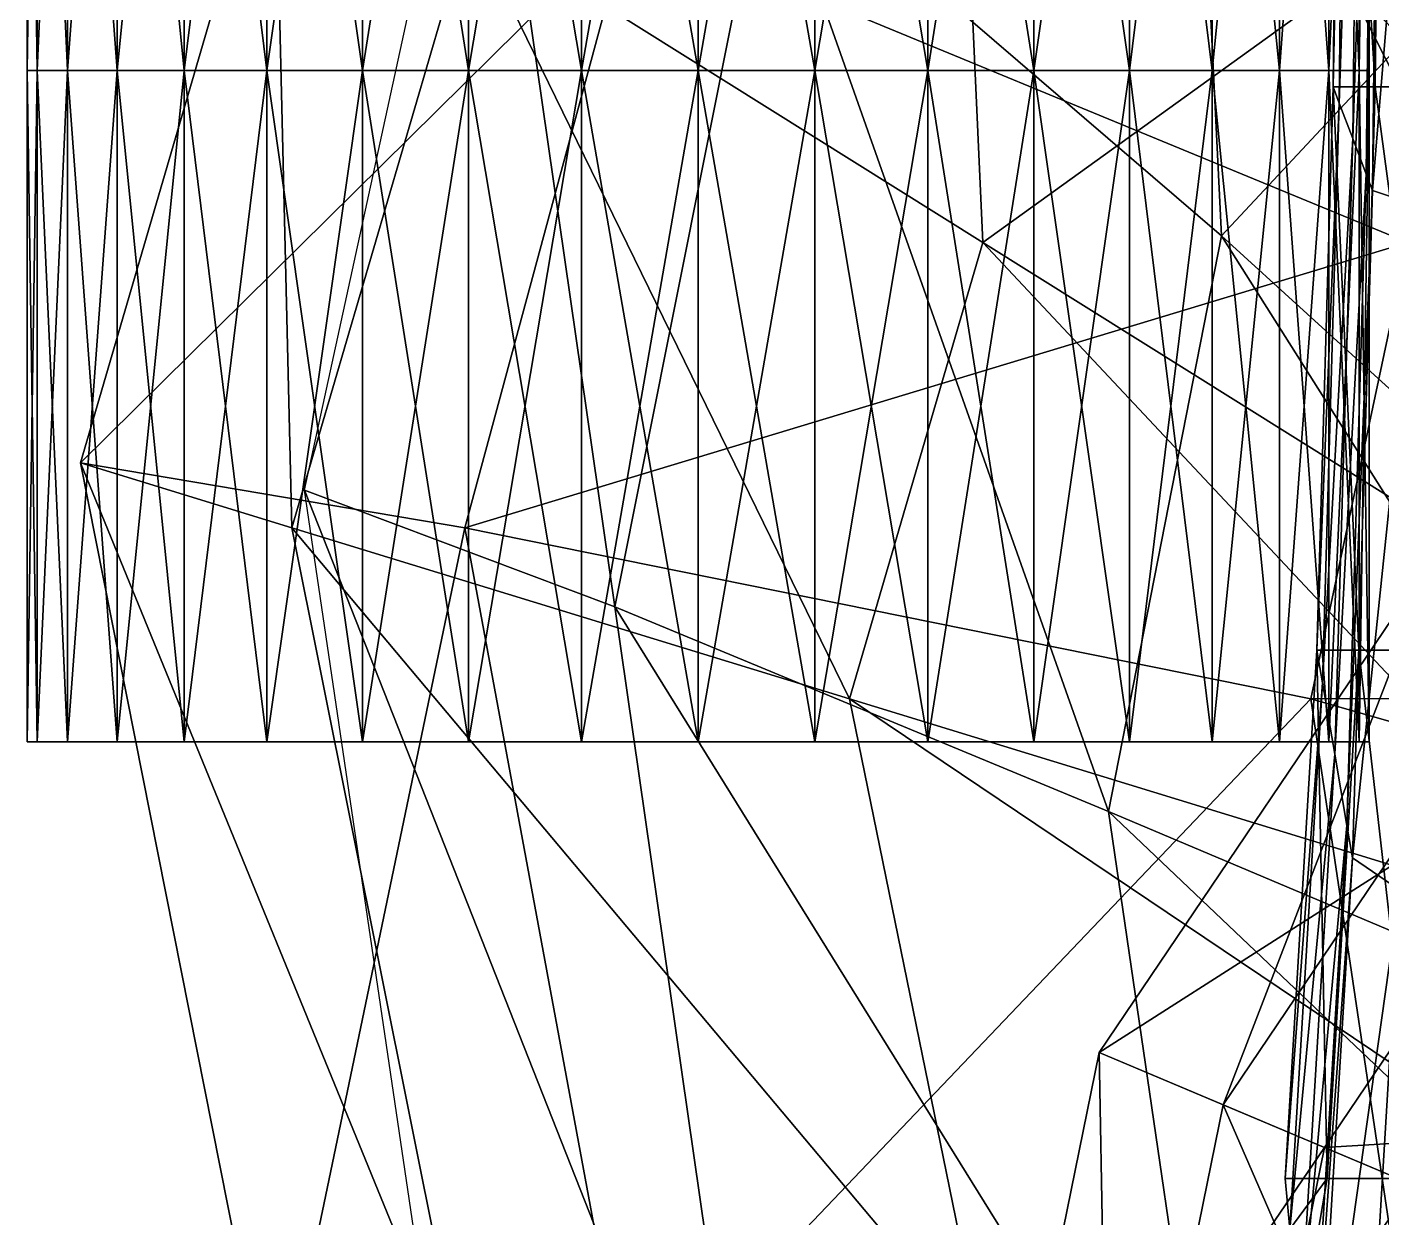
# Model space of a CAD drawing. Header units: metres. Extents: x -1.12 to 1.12, y -1.37 to 1.15.
# Drawn here: x -1.124 to -0.518, y 0.087 to 0.619 of the extents above; entities that cross this region are included whole.
import ezdxf

# ---------------------------------------------------------------- set-up
doc = ezdxf.new("R2010")
doc.units = ezdxf.units.M

msp = doc.modelspace()

# ---------------------------------------------------------------- linework, layer by layer
at = {"layer": 'Crystal 2'}
for points in [[(-0.54016, 0.59271, 0.45831), (-0.53748, 0.86228, 0.46187), (-0.53464, 0.86027, 0.48512)], [(-0.52144, 0.59271, 0.4442), (-0.53748, 0.86228, 0.46187), (-0.54016, 0.59271, 0.45831)], [(-0.54016, 0.59271, 0.45831), (-0.53464, 0.86027, 0.48512), (-0.53742, 0.58549, 0.48143)], [(-0.52144, 0.59271, 0.4442), (-0.51876, 0.86228, 0.44777), (-0.53748, 0.86228, 0.46187)], [(-0.53742, 0.58549, 0.48143), (-0.53464, 0.86027, 0.48512), (-0.52838, 0.85586, 0.53627)], [(-0.48026, 0.59271, 0.41317), (-0.51876, 0.86228, 0.44777), (-0.52144, 0.59271, 0.4442)], [(-0.48026, 0.59271, 0.41317), (-0.47757, 0.86228, 0.41673), (-0.51876, 0.86228, 0.44777)], [(-0.53742, 0.58549, 0.48143), (-0.52838, 0.85586, 0.53627), (-0.53137, 0.56959, 0.5323)], [(-0.53137, 0.56959, 0.5323), (-0.52838, 0.85586, 0.53627), (-0.52213, 0.85146, 0.58742)], [(-0.53137, 0.56959, 0.5323), (-0.52213, 0.85146, 0.58742), (-0.52532, 0.55369, 0.58317)], [(-0.52532, 0.55369, 0.58317), (-0.52213, 0.85146, 0.58742), (-0.51929, 0.84945, 0.61066)], [(-0.52532, 0.55369, 0.58317), (-0.51929, 0.84945, 0.61066), (-0.52257, 0.54646, 0.60629)], [(-0.52257, 0.54646, 0.60629), (-0.51929, 0.84945, 0.61066), (-0.49772, 0.84745, 0.6198)], [(-0.52257, 0.54646, 0.60629), (-0.49772, 0.84745, 0.6198), (-0.50111, 0.53923, 0.61531)], [(-0.54743, 0.34089, 0.44866), (-0.54016, 0.59271, 0.45831), (-0.53742, 0.58549, 0.48143)], [(-0.52871, 0.34089, 0.43455), (-0.54016, 0.59271, 0.45831), (-0.54743, 0.34089, 0.44866)], [(-0.52871, 0.34089, 0.43455), (-0.52144, 0.59271, 0.4442), (-0.54016, 0.59271, 0.45831)], [(-0.48753, 0.34089, 0.40352), (-0.52144, 0.59271, 0.4442), (-0.52871, 0.34089, 0.43455)], [(-0.48753, 0.34089, 0.40352), (-0.48026, 0.59271, 0.41317), (-0.52144, 0.59271, 0.4442)], [(-0.54743, 0.34089, 0.44866), (-0.53742, 0.58549, 0.48143), (-0.54494, 0.3264, 0.47144)], [(-0.54494, 0.3264, 0.47144), (-0.53742, 0.58549, 0.48143), (-0.53137, 0.56959, 0.5323)], [(-0.54494, 0.3264, 0.47144), (-0.53137, 0.56959, 0.5323), (-0.53946, 0.29452, 0.52155)], [(-0.53946, 0.29452, 0.52155), (-0.53137, 0.56959, 0.5323), (-0.52532, 0.55369, 0.58317)], [(-0.53946, 0.29452, 0.52155), (-0.52532, 0.55369, 0.58317), (-0.53399, 0.26264, 0.57165)], [(-0.53399, 0.26264, 0.57165), (-0.52532, 0.55369, 0.58317), (-0.52257, 0.54646, 0.60629)], [(-0.53399, 0.26264, 0.57165), (-0.52257, 0.54646, 0.60629), (-0.5315, 0.24815, 0.59443)], [(-0.5315, 0.24815, 0.59443), (-0.52257, 0.54646, 0.60629), (-0.50111, 0.53923, 0.61531)], [(-0.5315, 0.24815, 0.59443), (-0.50111, 0.53923, 0.61531), (-0.51029, 0.23366, 0.6031)], [(-0.56157, 0.10474, 0.42988), (-0.54743, 0.34089, 0.44866), (-0.54494, 0.3264, 0.47144)], [(-0.54286, 0.10474, 0.41577), (-0.54743, 0.34089, 0.44866), (-0.56157, 0.10474, 0.42988)], [(-0.54286, 0.10474, 0.41577), (-0.52871, 0.34089, 0.43455), (-0.54743, 0.34089, 0.44866)], [(-0.50168, 0.10474, 0.38474), (-0.52871, 0.34089, 0.43455), (-0.54286, 0.10474, 0.41577)], [(-0.50168, 0.10474, 0.38474), (-0.48753, 0.34089, 0.40352), (-0.52871, 0.34089, 0.43455)], [(-0.56157, 0.10474, 0.42988), (-0.54494, 0.3264, 0.47144), (-0.55959, 0.08212, 0.45198)], [(-0.55959, 0.08212, 0.45198), (-0.54494, 0.3264, 0.47144), (-0.53946, 0.29452, 0.52155)], [(-0.55959, 0.08212, 0.45198), (-0.53946, 0.29452, 0.52155), (-0.55523, 0.03237, 0.50061)], [(-0.55523, 0.03237, 0.50061), (-0.53946, 0.29452, 0.52155), (-0.53399, 0.26264, 0.57165)], [(-0.55523, 0.03237, 0.50061), (-0.53399, 0.26264, 0.57165), (-0.55087, -0.01739, 0.54924)], [(-0.55087, -0.01739, 0.54924), (-0.53399, 0.26264, 0.57165), (-0.5315, 0.24815, 0.59443)], [(-0.55087, -0.01739, 0.54924), (-0.5315, 0.24815, 0.59443), (-0.54889, -0.04, 0.57134)], [(-0.54889, -0.04, 0.57134), (-0.5315, 0.24815, 0.59443), (-0.51029, 0.23366, 0.6031)], [(-0.54889, -0.04, 0.57134), (-0.51029, 0.23366, 0.6031), (-0.52819, -0.06261, 0.57934)], [(-0.52819, -0.06261, 0.57934), (-0.51029, 0.23366, 0.6031), (-0.46363, 0.20178, 0.62217)], [(-0.52819, -0.06261, 0.57934), (-0.46363, 0.20178, 0.62217), (-0.48264, -0.11237, 0.59694)], [(-0.56157, 0.10474, 0.42988), (-0.55959, 0.08212, 0.45198), (-0.54286, 0.10474, 0.41577)], [(-0.55523, 0.03237, 0.50061), (-0.54286, 0.10474, 0.41577), (-0.55959, 0.08212, 0.45198)], [(-0.48264, -0.11237, 0.59694), (-0.50168, 0.10474, 0.38474), (-0.55523, 0.03237, 0.50061)], [(-0.54286, 0.10474, 0.41577), (-0.55523, 0.03237, 0.50061), (-0.50168, 0.10474, 0.38474)]]:
    msp.add_3dface(points, dxfattribs=at)
at = {"layer": 'Cylinder'}
for points in [[(-1.124, 0.6, 0.215), (-1.11944, 0.9, 0.26709), (-1.11944, 0.6, 0.26709)], [(-1.124, 0.6, 0.215), (-1.124, 0.9, 0.215), (-1.11944, 0.9, 0.26709)], [(-1.11944, 0.6, 0.16291), (-1.124, 0.9, 0.215), (-1.124, 0.6, 0.215)], [(-1.11944, 0.6, 0.16291), (-1.11944, 0.9, 0.16291), (-1.124, 0.9, 0.215)], [(-1.11944, 0.6, 0.26709), (-1.10591, 0.9, 0.31761), (-1.10591, 0.6, 0.31761)], [(-1.11944, 0.6, 0.26709), (-1.11944, 0.9, 0.26709), (-1.10591, 0.9, 0.31761)], [(-1.10591, 0.6, 0.11239), (-1.11944, 0.9, 0.16291), (-1.11944, 0.6, 0.16291)], [(-1.10591, 0.6, 0.11239), (-1.10591, 0.9, 0.11239), (-1.11944, 0.9, 0.16291)], [(-1.10591, 0.6, 0.31761), (-1.08381, 0.9, 0.365), (-1.08381, 0.6, 0.365)], [(-1.10591, 0.6, 0.31761), (-1.10591, 0.9, 0.31761), (-1.08381, 0.9, 0.365)], [(-1.08381, 0.6, 0.065), (-1.10591, 0.9, 0.11239), (-1.10591, 0.6, 0.11239)], [(-1.08381, 0.6, 0.065), (-1.08381, 0.9, 0.065), (-1.10591, 0.9, 0.11239)], [(-1.08381, 0.6, 0.365), (-1.05381, 0.9, 0.40784), (-1.05381, 0.6, 0.40784)], [(-1.08381, 0.6, 0.365), (-1.08381, 0.9, 0.365), (-1.05381, 0.9, 0.40784)], [(-1.05381, 0.6, 0.02216), (-1.08381, 0.9, 0.065), (-1.08381, 0.6, 0.065)], [(-1.05381, 0.6, 0.02216), (-1.05381, 0.9, 0.02216), (-1.08381, 0.9, 0.065)], [(-1.05381, 0.6, 0.40784), (-1.01684, 0.9, 0.44481), (-1.01684, 0.6, 0.44481)], [(-1.05381, 0.6, 0.40784), (-1.05381, 0.9, 0.40784), (-1.01684, 0.9, 0.44481)], [(-1.01684, 0.6, -0.01481), (-1.05381, 0.9, 0.02216), (-1.05381, 0.6, 0.02216)], [(-1.01684, 0.6, -0.01481), (-1.01684, 0.9, -0.01481), (-1.05381, 0.9, 0.02216)], [(-1.01684, 0.6, 0.44481), (-0.974, 0.9, 0.47481), (-0.974, 0.6, 0.47481)], [(-1.01684, 0.6, 0.44481), (-1.01684, 0.9, 0.44481), (-0.974, 0.9, 0.47481)], [(-0.974, 0.6, -0.04481), (-1.01684, 0.9, -0.01481), (-1.01684, 0.6, -0.01481)], [(-0.974, 0.6, -0.04481), (-0.974, 0.9, -0.04481), (-1.01684, 0.9, -0.01481)], [(-0.974, 0.6, 0.47481), (-0.92661, 0.9, 0.49691), (-0.92661, 0.6, 0.49691)], [(-0.974, 0.6, 0.47481), (-0.974, 0.9, 0.47481), (-0.92661, 0.9, 0.49691)], [(-0.92661, 0.6, -0.06691), (-0.974, 0.9, -0.04481), (-0.974, 0.6, -0.04481)], [(-0.92661, 0.6, -0.06691), (-0.92661, 0.9, -0.06691), (-0.974, 0.9, -0.04481)], [(-0.92661, 0.6, 0.49691), (-0.87609, 0.9, 0.51044), (-0.87609, 0.6, 0.51044)], [(-0.92661, 0.6, 0.49691), (-0.92661, 0.9, 0.49691), (-0.87609, 0.9, 0.51044)], [(-0.87609, 0.6, -0.08044), (-0.92661, 0.9, -0.06691), (-0.92661, 0.6, -0.06691)], [(-0.87609, 0.6, -0.08044), (-0.87609, 0.9, -0.08044), (-0.92661, 0.9, -0.06691)], [(-0.87609, 0.6, 0.51044), (-0.824, 0.9, 0.515), (-0.824, 0.6, 0.515)], [(-0.87609, 0.6, 0.51044), (-0.87609, 0.9, 0.51044), (-0.824, 0.9, 0.515)], [(-0.824, 0.6, -0.085), (-0.87609, 0.9, -0.08044), (-0.87609, 0.6, -0.08044)], [(-0.824, 0.6, -0.085), (-0.824, 0.9, -0.085), (-0.87609, 0.9, -0.08044)], [(-0.77191, 0.6, -0.08044), (-0.824, 0.9, -0.085), (-0.824, 0.6, -0.085)], [(-0.77191, 0.6, -0.08044), (-0.77191, 0.9, -0.08044), (-0.824, 0.9, -0.085)], [(-0.824, 0.6, 0.515), (-0.77191, 0.9, 0.51044), (-0.77191, 0.6, 0.51044)], [(-0.824, 0.6, 0.515), (-0.824, 0.9, 0.515), (-0.77191, 0.9, 0.51044)], [(-0.72139, 0.6, -0.06691), (-0.77191, 0.9, -0.08044), (-0.77191, 0.6, -0.08044)], [(-0.72139, 0.6, -0.06691), (-0.72139, 0.9, -0.06691), (-0.77191, 0.9, -0.08044)], [(-0.77191, 0.6, 0.51044), (-0.72139, 0.9, 0.49691), (-0.72139, 0.6, 0.49691)], [(-0.77191, 0.6, 0.51044), (-0.77191, 0.9, 0.51044), (-0.72139, 0.9, 0.49691)], [(-0.674, 0.6, -0.04481), (-0.72139, 0.9, -0.06691), (-0.72139, 0.6, -0.06691)], [(-0.674, 0.6, -0.04481), (-0.674, 0.9, -0.04481), (-0.72139, 0.9, -0.06691)], [(-0.72139, 0.6, 0.49691), (-0.674, 0.9, 0.47481), (-0.674, 0.6, 0.47481)], [(-0.72139, 0.6, 0.49691), (-0.72139, 0.9, 0.49691), (-0.674, 0.9, 0.47481)], [(-0.63116, 0.6, -0.01481), (-0.674, 0.9, -0.04481), (-0.674, 0.6, -0.04481)], [(-0.63116, 0.6, -0.01481), (-0.63116, 0.9, -0.01481), (-0.674, 0.9, -0.04481)], [(-0.674, 0.6, 0.47481), (-0.63116, 0.9, 0.44481), (-0.63116, 0.6, 0.44481)], [(-0.674, 0.6, 0.47481), (-0.674, 0.9, 0.47481), (-0.63116, 0.9, 0.44481)], [(-0.59419, 0.6, 0.02216), (-0.63116, 0.9, -0.01481), (-0.63116, 0.6, -0.01481)], [(-0.59419, 0.6, 0.02216), (-0.59419, 0.9, 0.02216), (-0.63116, 0.9, -0.01481)], [(-0.63116, 0.6, 0.44481), (-0.59419, 0.9, 0.40784), (-0.59419, 0.6, 0.40784)], [(-0.63116, 0.6, 0.44481), (-0.63116, 0.9, 0.44481), (-0.59419, 0.9, 0.40784)], [(-0.56419, 0.6, 0.065), (-0.59419, 0.9, 0.02216), (-0.59419, 0.6, 0.02216)], [(-0.56419, 0.6, 0.065), (-0.56419, 0.9, 0.065), (-0.59419, 0.9, 0.02216)], [(-0.59419, 0.6, 0.40784), (-0.56419, 0.9, 0.365), (-0.56419, 0.6, 0.365)], [(-0.59419, 0.6, 0.40784), (-0.59419, 0.9, 0.40784), (-0.56419, 0.9, 0.365)], [(-0.54209, 0.6, 0.11239), (-0.56419, 0.9, 0.065), (-0.56419, 0.6, 0.065)], [(-0.54209, 0.6, 0.11239), (-0.54209, 0.9, 0.11239), (-0.56419, 0.9, 0.065)], [(-0.56419, 0.6, 0.365), (-0.54209, 0.9, 0.31761), (-0.54209, 0.6, 0.31761)], [(-0.56419, 0.6, 0.365), (-0.56419, 0.9, 0.365), (-0.54209, 0.9, 0.31761)], [(-0.52856, 0.6, 0.16291), (-0.54209, 0.9, 0.11239), (-0.54209, 0.6, 0.11239)], [(-0.52856, 0.6, 0.16291), (-0.52856, 0.9, 0.16291), (-0.54209, 0.9, 0.11239)], [(-0.54209, 0.6, 0.31761), (-0.52856, 0.9, 0.26709), (-0.52856, 0.6, 0.26709)], [(-0.54209, 0.6, 0.31761), (-0.54209, 0.9, 0.31761), (-0.52856, 0.9, 0.26709)], [(-0.524, 0.6, 0.215), (-0.52856, 0.9, 0.16291), (-0.52856, 0.6, 0.16291)], [(-0.524, 0.6, 0.215), (-0.524, 0.9, 0.215), (-0.52856, 0.9, 0.16291)], [(-0.52856, 0.6, 0.26709), (-0.524, 0.9, 0.215), (-0.524, 0.6, 0.215)], [(-0.52856, 0.6, 0.26709), (-0.52856, 0.9, 0.26709), (-0.524, 0.9, 0.215)], [(-1.124, 0.3, 0.215), (-1.11944, 0.6, 0.26709), (-1.11944, 0.3, 0.26709)], [(-1.124, 0.3, 0.215), (-1.124, 0.6, 0.215), (-1.11944, 0.6, 0.26709)], [(-1.11944, 0.3, 0.16291), (-1.124, 0.6, 0.215), (-1.124, 0.3, 0.215)], [(-1.11944, 0.3, 0.16291), (-1.11944, 0.6, 0.16291), (-1.124, 0.6, 0.215)], [(-1.11944, 0.3, 0.26709), (-1.10591, 0.6, 0.31761), (-1.10591, 0.3, 0.31761)], [(-1.11944, 0.3, 0.26709), (-1.11944, 0.6, 0.26709), (-1.10591, 0.6, 0.31761)], [(-1.10591, 0.3, 0.11239), (-1.11944, 0.6, 0.16291), (-1.11944, 0.3, 0.16291)], [(-1.10591, 0.3, 0.11239), (-1.10591, 0.6, 0.11239), (-1.11944, 0.6, 0.16291)], [(-1.10591, 0.3, 0.31761), (-1.08381, 0.6, 0.365), (-1.08381, 0.3, 0.365)], [(-1.10591, 0.3, 0.31761), (-1.10591, 0.6, 0.31761), (-1.08381, 0.6, 0.365)], [(-1.08381, 0.3, 0.065), (-1.10591, 0.6, 0.11239), (-1.10591, 0.3, 0.11239)], [(-1.08381, 0.3, 0.065), (-1.08381, 0.6, 0.065), (-1.10591, 0.6, 0.11239)], [(-1.08381, 0.3, 0.365), (-1.05381, 0.6, 0.40784), (-1.05381, 0.3, 0.40784)], [(-1.08381, 0.3, 0.365), (-1.08381, 0.6, 0.365), (-1.05381, 0.6, 0.40784)], [(-1.05381, 0.3, 0.02216), (-1.08381, 0.6, 0.065), (-1.08381, 0.3, 0.065)], [(-1.05381, 0.3, 0.02216), (-1.05381, 0.6, 0.02216), (-1.08381, 0.6, 0.065)], [(-1.05381, 0.3, 0.40784), (-1.01684, 0.6, 0.44481), (-1.01684, 0.3, 0.44481)], [(-1.05381, 0.3, 0.40784), (-1.05381, 0.6, 0.40784), (-1.01684, 0.6, 0.44481)], [(-1.01684, 0.3, -0.01481), (-1.05381, 0.6, 0.02216), (-1.05381, 0.3, 0.02216)], [(-1.01684, 0.3, -0.01481), (-1.01684, 0.6, -0.01481), (-1.05381, 0.6, 0.02216)], [(-1.01684, 0.3, 0.44481), (-0.974, 0.6, 0.47481), (-0.974, 0.3, 0.47481)], [(-1.01684, 0.3, 0.44481), (-1.01684, 0.6, 0.44481), (-0.974, 0.6, 0.47481)], [(-0.974, 0.3, -0.04481), (-1.01684, 0.6, -0.01481), (-1.01684, 0.3, -0.01481)], [(-0.974, 0.3, -0.04481), (-0.974, 0.6, -0.04481), (-1.01684, 0.6, -0.01481)], [(-0.974, 0.3, 0.47481), (-0.92661, 0.6, 0.49691), (-0.92661, 0.3, 0.49691)], [(-0.974, 0.3, 0.47481), (-0.974, 0.6, 0.47481), (-0.92661, 0.6, 0.49691)], [(-0.92661, 0.3, -0.06691), (-0.974, 0.6, -0.04481), (-0.974, 0.3, -0.04481)], [(-0.92661, 0.3, -0.06691), (-0.92661, 0.6, -0.06691), (-0.974, 0.6, -0.04481)], [(-0.92661, 0.3, 0.49691), (-0.87609, 0.6, 0.51044), (-0.87609, 0.3, 0.51044)], [(-0.92661, 0.3, 0.49691), (-0.92661, 0.6, 0.49691), (-0.87609, 0.6, 0.51044)], [(-0.87609, 0.3, -0.08044), (-0.92661, 0.6, -0.06691), (-0.92661, 0.3, -0.06691)], [(-0.87609, 0.3, -0.08044), (-0.87609, 0.6, -0.08044), (-0.92661, 0.6, -0.06691)], [(-0.87609, 0.3, 0.51044), (-0.824, 0.6, 0.515), (-0.824, 0.3, 0.515)], [(-0.87609, 0.3, 0.51044), (-0.87609, 0.6, 0.51044), (-0.824, 0.6, 0.515)], [(-0.824, 0.3, -0.085), (-0.87609, 0.6, -0.08044), (-0.87609, 0.3, -0.08044)], [(-0.824, 0.3, -0.085), (-0.824, 0.6, -0.085), (-0.87609, 0.6, -0.08044)], [(-0.77191, 0.3, -0.08044), (-0.824, 0.6, -0.085), (-0.824, 0.3, -0.085)], [(-0.77191, 0.3, -0.08044), (-0.77191, 0.6, -0.08044), (-0.824, 0.6, -0.085)], [(-0.824, 0.3, 0.515), (-0.77191, 0.6, 0.51044), (-0.77191, 0.3, 0.51044)], [(-0.824, 0.3, 0.515), (-0.824, 0.6, 0.515), (-0.77191, 0.6, 0.51044)], [(-0.72139, 0.3, -0.06691), (-0.77191, 0.6, -0.08044), (-0.77191, 0.3, -0.08044)], [(-0.72139, 0.3, -0.06691), (-0.72139, 0.6, -0.06691), (-0.77191, 0.6, -0.08044)], [(-0.77191, 0.3, 0.51044), (-0.72139, 0.6, 0.49691), (-0.72139, 0.3, 0.49691)], [(-0.77191, 0.3, 0.51044), (-0.77191, 0.6, 0.51044), (-0.72139, 0.6, 0.49691)], [(-0.674, 0.3, -0.04481), (-0.72139, 0.6, -0.06691), (-0.72139, 0.3, -0.06691)], [(-0.674, 0.3, -0.04481), (-0.674, 0.6, -0.04481), (-0.72139, 0.6, -0.06691)], [(-0.72139, 0.3, 0.49691), (-0.674, 0.6, 0.47481), (-0.674, 0.3, 0.47481)], [(-0.72139, 0.3, 0.49691), (-0.72139, 0.6, 0.49691), (-0.674, 0.6, 0.47481)], [(-0.63116, 0.3, -0.01481), (-0.674, 0.6, -0.04481), (-0.674, 0.3, -0.04481)], [(-0.63116, 0.3, -0.01481), (-0.63116, 0.6, -0.01481), (-0.674, 0.6, -0.04481)], [(-0.674, 0.3, 0.47481), (-0.63116, 0.6, 0.44481), (-0.63116, 0.3, 0.44481)], [(-0.674, 0.3, 0.47481), (-0.674, 0.6, 0.47481), (-0.63116, 0.6, 0.44481)], [(-0.59419, 0.3, 0.02216), (-0.63116, 0.6, -0.01481), (-0.63116, 0.3, -0.01481)], [(-0.59419, 0.3, 0.02216), (-0.59419, 0.6, 0.02216), (-0.63116, 0.6, -0.01481)], [(-0.63116, 0.3, 0.44481), (-0.59419, 0.6, 0.40784), (-0.59419, 0.3, 0.40784)], [(-0.63116, 0.3, 0.44481), (-0.63116, 0.6, 0.44481), (-0.59419, 0.6, 0.40784)], [(-0.56419, 0.3, 0.065), (-0.59419, 0.6, 0.02216), (-0.59419, 0.3, 0.02216)], [(-0.56419, 0.3, 0.065), (-0.56419, 0.6, 0.065), (-0.59419, 0.6, 0.02216)], [(-0.59419, 0.3, 0.40784), (-0.56419, 0.6, 0.365), (-0.56419, 0.3, 0.365)], [(-0.59419, 0.3, 0.40784), (-0.59419, 0.6, 0.40784), (-0.56419, 0.6, 0.365)], [(-0.54209, 0.3, 0.11239), (-0.56419, 0.6, 0.065), (-0.56419, 0.3, 0.065)], [(-0.54209, 0.3, 0.11239), (-0.54209, 0.6, 0.11239), (-0.56419, 0.6, 0.065)], [(-0.56419, 0.3, 0.365), (-0.54209, 0.6, 0.31761), (-0.54209, 0.3, 0.31761)], [(-0.56419, 0.3, 0.365), (-0.56419, 0.6, 0.365), (-0.54209, 0.6, 0.31761)], [(-0.52856, 0.3, 0.16291), (-0.54209, 0.6, 0.11239), (-0.54209, 0.3, 0.11239)], [(-0.52856, 0.3, 0.16291), (-0.52856, 0.6, 0.16291), (-0.54209, 0.6, 0.11239)], [(-0.54209, 0.3, 0.31761), (-0.52856, 0.6, 0.26709), (-0.52856, 0.3, 0.26709)], [(-0.54209, 0.3, 0.31761), (-0.54209, 0.6, 0.31761), (-0.52856, 0.6, 0.26709)], [(-0.524, 0.3, 0.215), (-0.52856, 0.6, 0.16291), (-0.52856, 0.3, 0.16291)], [(-0.524, 0.3, 0.215), (-0.524, 0.6, 0.215), (-0.52856, 0.6, 0.16291)], [(-0.52856, 0.3, 0.26709), (-0.524, 0.6, 0.215), (-0.524, 0.3, 0.215)], [(-0.52856, 0.3, 0.26709), (-0.52856, 0.6, 0.26709), (-0.524, 0.6, 0.215)], [(-0.824, 0.3, 0.215), (-1.124, 0.3, 0.215), (-1.11944, 0.3, 0.26709)], [(-1.124, 0.3, 0.215), (-1.11944, 0.3, 0.26709), (-1.11944, 0.3, 0.26709)], [(-1.124, 0.3, 0.215), (-1.124, 0.3, 0.215), (-1.11944, 0.3, 0.26709)], [(-0.824, 0.3, 0.215), (-1.124, 0.3, 0.215), (-0.824, 0.3, 0.215)], [(-0.824, 0.3, 0.215), (-1.11944, 0.3, 0.16291), (-1.124, 0.3, 0.215)], [(-1.11944, 0.3, 0.16291), (-1.124, 0.3, 0.215), (-1.124, 0.3, 0.215)], [(-1.11944, 0.3, 0.16291), (-1.11944, 0.3, 0.16291), (-1.124, 0.3, 0.215)], [(-0.824, 0.3, 0.215), (-1.11944, 0.3, 0.26709), (-1.10591, 0.3, 0.31761)], [(-1.11944, 0.3, 0.26709), (-1.10591, 0.3, 0.31761), (-1.10591, 0.3, 0.31761)], [(-1.11944, 0.3, 0.26709), (-1.11944, 0.3, 0.26709), (-1.10591, 0.3, 0.31761)], [(-0.824, 0.3, 0.215), (-1.11944, 0.3, 0.26709), (-0.824, 0.3, 0.215)], [(-0.824, 0.3, 0.215), (-1.11944, 0.3, 0.16291), (-0.824, 0.3, 0.215)], [(-0.824, 0.3, 0.215), (-1.10591, 0.3, 0.11239), (-1.11944, 0.3, 0.16291)], [(-1.10591, 0.3, 0.11239), (-1.11944, 0.3, 0.16291), (-1.11944, 0.3, 0.16291)], [(-1.10591, 0.3, 0.11239), (-1.10591, 0.3, 0.11239), (-1.11944, 0.3, 0.16291)], [(-0.824, 0.3, 0.215), (-1.10591, 0.3, 0.31761), (-1.08381, 0.3, 0.365)], [(-1.10591, 0.3, 0.31761), (-1.08381, 0.3, 0.365), (-1.08381, 0.3, 0.365)], [(-1.10591, 0.3, 0.31761), (-1.10591, 0.3, 0.31761), (-1.08381, 0.3, 0.365)], [(-0.824, 0.3, 0.215), (-1.10591, 0.3, 0.31761), (-0.824, 0.3, 0.215)], [(-0.824, 0.3, 0.215), (-1.10591, 0.3, 0.11239), (-0.824, 0.3, 0.215)], [(-0.824, 0.3, 0.215), (-1.08381, 0.3, 0.065), (-1.10591, 0.3, 0.11239)], [(-1.08381, 0.3, 0.065), (-1.10591, 0.3, 0.11239), (-1.10591, 0.3, 0.11239)], [(-1.08381, 0.3, 0.065), (-1.08381, 0.3, 0.065), (-1.10591, 0.3, 0.11239)], [(-0.824, 0.3, 0.215), (-1.08381, 0.3, 0.365), (-1.05381, 0.3, 0.40784)], [(-1.08381, 0.3, 0.365), (-1.05381, 0.3, 0.40784), (-1.05381, 0.3, 0.40784)], [(-1.08381, 0.3, 0.365), (-1.08381, 0.3, 0.365), (-1.05381, 0.3, 0.40784)], [(-0.824, 0.3, 0.215), (-1.08381, 0.3, 0.365), (-0.824, 0.3, 0.215)], [(-0.824, 0.3, 0.215), (-1.08381, 0.3, 0.065), (-0.824, 0.3, 0.215)], [(-0.824, 0.3, 0.215), (-1.05381, 0.3, 0.02216), (-1.08381, 0.3, 0.065)], [(-1.05381, 0.3, 0.02216), (-1.08381, 0.3, 0.065), (-1.08381, 0.3, 0.065)], [(-1.05381, 0.3, 0.02216), (-1.05381, 0.3, 0.02216), (-1.08381, 0.3, 0.065)], [(-0.824, 0.3, 0.215), (-1.05381, 0.3, 0.40784), (-1.01684, 0.3, 0.44481)], [(-1.05381, 0.3, 0.40784), (-1.01684, 0.3, 0.44481), (-1.01684, 0.3, 0.44481)], [(-1.05381, 0.3, 0.40784), (-1.05381, 0.3, 0.40784), (-1.01684, 0.3, 0.44481)], [(-0.824, 0.3, 0.215), (-1.05381, 0.3, 0.40784), (-0.824, 0.3, 0.215)], [(-0.824, 0.3, 0.215), (-1.05381, 0.3, 0.02216), (-0.824, 0.3, 0.215)], [(-0.824, 0.3, 0.215), (-1.01684, 0.3, -0.01481), (-1.05381, 0.3, 0.02216)], [(-1.01684, 0.3, -0.01481), (-1.05381, 0.3, 0.02216), (-1.05381, 0.3, 0.02216)], [(-1.01684, 0.3, -0.01481), (-1.01684, 0.3, -0.01481), (-1.05381, 0.3, 0.02216)], [(-0.824, 0.3, 0.215), (-1.01684, 0.3, 0.44481), (-0.974, 0.3, 0.47481)], [(-1.01684, 0.3, 0.44481), (-0.974, 0.3, 0.47481), (-0.974, 0.3, 0.47481)], [(-1.01684, 0.3, 0.44481), (-1.01684, 0.3, 0.44481), (-0.974, 0.3, 0.47481)], [(-0.824, 0.3, 0.215), (-1.01684, 0.3, 0.44481), (-0.824, 0.3, 0.215)], [(-0.824, 0.3, 0.215), (-1.01684, 0.3, -0.01481), (-0.824, 0.3, 0.215)], [(-0.824, 0.3, 0.215), (-0.974, 0.3, -0.04481), (-1.01684, 0.3, -0.01481)], [(-0.974, 0.3, -0.04481), (-1.01684, 0.3, -0.01481), (-1.01684, 0.3, -0.01481)], [(-0.974, 0.3, -0.04481), (-0.974, 0.3, -0.04481), (-1.01684, 0.3, -0.01481)], [(-0.824, 0.3, 0.215), (-0.974, 0.3, 0.47481), (-0.92661, 0.3, 0.49691)], [(-0.974, 0.3, 0.47481), (-0.92661, 0.3, 0.49691), (-0.92661, 0.3, 0.49691)], [(-0.974, 0.3, 0.47481), (-0.974, 0.3, 0.47481), (-0.92661, 0.3, 0.49691)], [(-0.824, 0.3, 0.215), (-0.974, 0.3, 0.47481), (-0.824, 0.3, 0.215)], [(-0.824, 0.3, 0.215), (-0.974, 0.3, -0.04481), (-0.824, 0.3, 0.215)], [(-0.824, 0.3, 0.215), (-0.92661, 0.3, -0.06691), (-0.974, 0.3, -0.04481)], [(-0.92661, 0.3, -0.06691), (-0.974, 0.3, -0.04481), (-0.974, 0.3, -0.04481)], [(-0.92661, 0.3, -0.06691), (-0.92661, 0.3, -0.06691), (-0.974, 0.3, -0.04481)], [(-0.824, 0.3, 0.215), (-0.92661, 0.3, 0.49691), (-0.87609, 0.3, 0.51044)], [(-0.92661, 0.3, 0.49691), (-0.87609, 0.3, 0.51044), (-0.87609, 0.3, 0.51044)], [(-0.92661, 0.3, 0.49691), (-0.92661, 0.3, 0.49691), (-0.87609, 0.3, 0.51044)], [(-0.824, 0.3, 0.215), (-0.92661, 0.3, 0.49691), (-0.824, 0.3, 0.215)], [(-0.824, 0.3, 0.215), (-0.92661, 0.3, -0.06691), (-0.824, 0.3, 0.215)], [(-0.824, 0.3, 0.215), (-0.87609, 0.3, -0.08044), (-0.92661, 0.3, -0.06691)], [(-0.87609, 0.3, -0.08044), (-0.92661, 0.3, -0.06691), (-0.92661, 0.3, -0.06691)], [(-0.87609, 0.3, -0.08044), (-0.87609, 0.3, -0.08044), (-0.92661, 0.3, -0.06691)], [(-0.824, 0.3, 0.215), (-0.87609, 0.3, 0.51044), (-0.824, 0.3, 0.515)], [(-0.87609, 0.3, 0.51044), (-0.824, 0.3, 0.515), (-0.824, 0.3, 0.515)], [(-0.87609, 0.3, 0.51044), (-0.87609, 0.3, 0.51044), (-0.824, 0.3, 0.515)], [(-0.824, 0.3, 0.215), (-0.87609, 0.3, 0.51044), (-0.824, 0.3, 0.215)], [(-0.824, 0.3, 0.215), (-0.87609, 0.3, -0.08044), (-0.824, 0.3, 0.215)], [(-0.824, 0.3, 0.215), (-0.824, 0.3, -0.085), (-0.87609, 0.3, -0.08044)], [(-0.824, 0.3, -0.085), (-0.87609, 0.3, -0.08044), (-0.87609, 0.3, -0.08044)], [(-0.824, 0.3, -0.085), (-0.824, 0.3, -0.085), (-0.87609, 0.3, -0.08044)], [(-0.824, 0.3, 0.215), (-0.824, 0.3, 0.515), (-0.824, 0.3, 0.215)], [(-0.824, 0.3, 0.215), (-0.824, 0.3, -0.085), (-0.824, 0.3, 0.215)], [(-0.824, 0.3, 0.215), (-0.77191, 0.3, -0.08044), (-0.824, 0.3, -0.085)], [(-0.77191, 0.3, -0.08044), (-0.824, 0.3, -0.085), (-0.824, 0.3, -0.085)], [(-0.77191, 0.3, -0.08044), (-0.77191, 0.3, -0.08044), (-0.824, 0.3, -0.085)], [(-0.824, 0.3, 0.215), (-0.77191, 0.3, -0.08044), (-0.824, 0.3, 0.215)], [(-0.824, 0.3, 0.215), (-0.72139, 0.3, -0.06691), (-0.77191, 0.3, -0.08044)], [(-0.824, 0.3, 0.215), (-0.72139, 0.3, -0.06691), (-0.824, 0.3, 0.215)], [(-0.824, 0.3, 0.215), (-0.674, 0.3, -0.04481), (-0.72139, 0.3, -0.06691)], [(-0.824, 0.3, 0.215), (-0.674, 0.3, -0.04481), (-0.824, 0.3, 0.215)], [(-0.824, 0.3, 0.215), (-0.63116, 0.3, -0.01481), (-0.674, 0.3, -0.04481)], [(-0.824, 0.3, 0.215), (-0.63116, 0.3, -0.01481), (-0.824, 0.3, 0.215)], [(-0.824, 0.3, 0.215), (-0.59419, 0.3, 0.02216), (-0.63116, 0.3, -0.01481)], [(-0.824, 0.3, 0.215), (-0.59419, 0.3, 0.02216), (-0.824, 0.3, 0.215)], [(-0.824, 0.3, 0.215), (-0.56419, 0.3, 0.065), (-0.59419, 0.3, 0.02216)], [(-0.824, 0.3, 0.215), (-0.56419, 0.3, 0.065), (-0.824, 0.3, 0.215)], [(-0.824, 0.3, 0.215), (-0.54209, 0.3, 0.11239), (-0.56419, 0.3, 0.065)], [(-0.824, 0.3, 0.215), (-0.54209, 0.3, 0.11239), (-0.824, 0.3, 0.215)], [(-0.824, 0.3, 0.215), (-0.52856, 0.3, 0.16291), (-0.54209, 0.3, 0.11239)], [(-0.824, 0.3, 0.215), (-0.52856, 0.3, 0.16291), (-0.824, 0.3, 0.215)], [(-0.824, 0.3, 0.215), (-0.524, 0.3, 0.215), (-0.52856, 0.3, 0.16291)], [(-0.824, 0.3, 0.215), (-0.524, 0.3, 0.215), (-0.824, 0.3, 0.215)], [(-0.824, 0.3, 0.215), (-0.52856, 0.3, 0.26709), (-0.524, 0.3, 0.215)], [(-0.824, 0.3, 0.215), (-0.52856, 0.3, 0.26709), (-0.824, 0.3, 0.215)], [(-0.824, 0.3, 0.215), (-0.54209, 0.3, 0.31761), (-0.52856, 0.3, 0.26709)], [(-0.824, 0.3, 0.215), (-0.54209, 0.3, 0.31761), (-0.824, 0.3, 0.215)], [(-0.824, 0.3, 0.215), (-0.56419, 0.3, 0.365), (-0.54209, 0.3, 0.31761)], [(-0.824, 0.3, 0.215), (-0.56419, 0.3, 0.365), (-0.824, 0.3, 0.215)], [(-0.824, 0.3, 0.215), (-0.59419, 0.3, 0.40784), (-0.56419, 0.3, 0.365)], [(-0.824, 0.3, 0.215), (-0.59419, 0.3, 0.40784), (-0.824, 0.3, 0.215)], [(-0.824, 0.3, 0.215), (-0.63116, 0.3, 0.44481), (-0.59419, 0.3, 0.40784)], [(-0.824, 0.3, 0.215), (-0.63116, 0.3, 0.44481), (-0.824, 0.3, 0.215)], [(-0.824, 0.3, 0.215), (-0.674, 0.3, 0.47481), (-0.63116, 0.3, 0.44481)], [(-0.824, 0.3, 0.215), (-0.674, 0.3, 0.47481), (-0.824, 0.3, 0.215)], [(-0.824, 0.3, 0.215), (-0.72139, 0.3, 0.49691), (-0.674, 0.3, 0.47481)], [(-0.824, 0.3, 0.215), (-0.72139, 0.3, 0.49691), (-0.824, 0.3, 0.215)], [(-0.824, 0.3, 0.215), (-0.77191, 0.3, 0.51044), (-0.72139, 0.3, 0.49691)], [(-0.824, 0.3, 0.215), (-0.77191, 0.3, 0.51044), (-0.824, 0.3, 0.215)], [(-0.824, 0.3, 0.215), (-0.824, 0.3, 0.515), (-0.77191, 0.3, 0.51044)], [(-0.824, 0.3, 0.515), (-0.77191, 0.3, 0.51044), (-0.77191, 0.3, 0.51044)], [(-0.824, 0.3, 0.515), (-0.824, 0.3, 0.515), (-0.77191, 0.3, 0.51044)], [(-0.72139, 0.3, -0.06691), (-0.77191, 0.3, -0.08044), (-0.77191, 0.3, -0.08044)], [(-0.72139, 0.3, -0.06691), (-0.72139, 0.3, -0.06691), (-0.77191, 0.3, -0.08044)], [(-0.77191, 0.3, 0.51044), (-0.72139, 0.3, 0.49691), (-0.72139, 0.3, 0.49691)], [(-0.77191, 0.3, 0.51044), (-0.77191, 0.3, 0.51044), (-0.72139, 0.3, 0.49691)], [(-0.674, 0.3, -0.04481), (-0.72139, 0.3, -0.06691), (-0.72139, 0.3, -0.06691)], [(-0.674, 0.3, -0.04481), (-0.674, 0.3, -0.04481), (-0.72139, 0.3, -0.06691)], [(-0.72139, 0.3, 0.49691), (-0.674, 0.3, 0.47481), (-0.674, 0.3, 0.47481)], [(-0.72139, 0.3, 0.49691), (-0.72139, 0.3, 0.49691), (-0.674, 0.3, 0.47481)], [(-0.63116, 0.3, -0.01481), (-0.674, 0.3, -0.04481), (-0.674, 0.3, -0.04481)], [(-0.63116, 0.3, -0.01481), (-0.63116, 0.3, -0.01481), (-0.674, 0.3, -0.04481)], [(-0.674, 0.3, 0.47481), (-0.63116, 0.3, 0.44481), (-0.63116, 0.3, 0.44481)], [(-0.674, 0.3, 0.47481), (-0.674, 0.3, 0.47481), (-0.63116, 0.3, 0.44481)], [(-0.59419, 0.3, 0.02216), (-0.63116, 0.3, -0.01481), (-0.63116, 0.3, -0.01481)], [(-0.59419, 0.3, 0.02216), (-0.59419, 0.3, 0.02216), (-0.63116, 0.3, -0.01481)], [(-0.63116, 0.3, 0.44481), (-0.59419, 0.3, 0.40784), (-0.59419, 0.3, 0.40784)], [(-0.63116, 0.3, 0.44481), (-0.63116, 0.3, 0.44481), (-0.59419, 0.3, 0.40784)], [(-0.56419, 0.3, 0.065), (-0.59419, 0.3, 0.02216), (-0.59419, 0.3, 0.02216)], [(-0.56419, 0.3, 0.065), (-0.56419, 0.3, 0.065), (-0.59419, 0.3, 0.02216)], [(-0.59419, 0.3, 0.40784), (-0.56419, 0.3, 0.365), (-0.56419, 0.3, 0.365)], [(-0.59419, 0.3, 0.40784), (-0.59419, 0.3, 0.40784), (-0.56419, 0.3, 0.365)], [(-0.54209, 0.3, 0.11239), (-0.56419, 0.3, 0.065), (-0.56419, 0.3, 0.065)], [(-0.54209, 0.3, 0.11239), (-0.54209, 0.3, 0.11239), (-0.56419, 0.3, 0.065)], [(-0.56419, 0.3, 0.365), (-0.54209, 0.3, 0.31761), (-0.54209, 0.3, 0.31761)], [(-0.56419, 0.3, 0.365), (-0.56419, 0.3, 0.365), (-0.54209, 0.3, 0.31761)], [(-0.52856, 0.3, 0.16291), (-0.54209, 0.3, 0.11239), (-0.54209, 0.3, 0.11239)], [(-0.52856, 0.3, 0.16291), (-0.52856, 0.3, 0.16291), (-0.54209, 0.3, 0.11239)], [(-0.54209, 0.3, 0.31761), (-0.52856, 0.3, 0.26709), (-0.52856, 0.3, 0.26709)], [(-0.54209, 0.3, 0.31761), (-0.54209, 0.3, 0.31761), (-0.52856, 0.3, 0.26709)], [(-0.524, 0.3, 0.215), (-0.52856, 0.3, 0.16291), (-0.52856, 0.3, 0.16291)], [(-0.524, 0.3, 0.215), (-0.524, 0.3, 0.215), (-0.52856, 0.3, 0.16291)], [(-0.52856, 0.3, 0.26709), (-0.524, 0.3, 0.215), (-0.524, 0.3, 0.215)], [(-0.52856, 0.3, 0.26709), (-0.52856, 0.3, 0.26709), (-0.524, 0.3, 0.215)]]:
    msp.add_3dface(points, dxfattribs=at)
at = {"layer": 'Fighter Parent'}
for points in [[(-0.59008, 0.5261, 0.53036), (-0.79336, 0.70087, 0.34275), (-0.60831, 0.89613, 0.35268)], [(-0.59008, 0.5261, 0.53036), (-0.60831, 0.89613, 0.35268), (-0.45244, 0.67367, 0.53919)], [(-0.86133, 0.36037, 0.32542), (-1, 0.4125, 0), (-0.92109, 0.77516, 0)], [(-0.86133, 0.36037, 0.32542), (-0.92109, 0.77516, 0), (-0.79336, 0.70087, 0.34275)], [(-0.64062, 0.26877, 0.51496), (-0.86133, 0.36037, 0.32542), (-0.79336, 0.70087, 0.34275)], [(-0.64062, 0.26877, 0.51496), (-0.79336, 0.70087, 0.34275), (-0.59008, 0.5261, 0.53036)], [(-0.32202, 0.28207, 0.60904), (-0.59008, 0.5261, 0.53036), (-0.45244, 0.67367, 0.53919)], [(-0.34961, 0.14591, 0.60327), (-0.64062, 0.26877, 0.51496), (-0.59008, 0.5261, 0.53036)], [(-0.34961, 0.14591, 0.60327), (-0.59008, 0.5261, 0.53036), (-0.32202, 0.28207, 0.60904)], [(-0.79336, -0.11161, 0.30264), (-1, 0.4125), (-0.86133, 0.36037, 0.32542)], [(-0.79336, -0.11161, 0.30264), (-0.92109, -0.12203), (-1, 0.4125)], [(-0.59008, -0.07656, 0.4947), (-0.86133, 0.36037, 0.32542), (-0.64062, 0.26877, 0.51496)], [(-0.59008, -0.07656, 0.4947), (-0.79336, -0.11161, 0.30264), (-0.86133, 0.36037, 0.32542)], [(-0.32202, -0.03373, 0.59567), (-0.64062, 0.26877, 0.51496), (-0.34961, 0.14591, 0.60327)], [(-0.32202, -0.03373, 0.59567), (-0.59008, -0.07656, 0.4947), (-0.64062, 0.26877, 0.51496)]]:
    msp.add_3dface(points, dxfattribs=at)
at = {"layer": 'Sphere 1'}
for points in [[(-0.69675, 0.52321, 0.15189), (-0.9263, 0.6669, 0.13311), (-0.71028, 0.82243, 0.13403)], [(-0.69675, 0.52321, 0.15189), (-0.71028, 0.82243, 0.13403), (-0.53427, 0.64019, 0.15271)], [(-1.00564, 0.39568, 0.1315), (-1.10017, 0.42468, 0.099), (-1.01337, 0.7214, 0.099)], [(-1.10017, 0.42468, 0.099), (-0.85506, 0.6669, 0.06489), (-1.01337, 0.7214, 0.099)], [(-1.00564, 0.39568, 0.1315), (-1.01337, 0.7214, 0.099), (-0.9263, 0.6669, 0.13311)], [(-0.28543, 0.38254, 0.16016), (-0.53427, 0.64019, 0.15271), (-0.29381, 0.69336, 0.15308)], [(-1.10017, 0.42468, 0.099), (-0.9283, 0.39568, 0.0665), (-0.85506, 0.6669, 0.06489)], [(-0.75642, 0.31921, 0.15046), (-1.00564, 0.39568, 0.1315), (-0.9263, 0.6669, 0.13311)], [(-0.9283, 0.39568, 0.0665), (-0.50677, 0.5232, 0.04611), (-0.85506, 0.6669, 0.06489)], [(-0.75642, 0.31921, 0.15046), (-0.9263, 0.6669, 0.13311), (-0.69675, 0.52321, 0.15189)], [(-0.85506, 0.6669, 0.06489), (-0.50677, 0.5232, 0.04611), (-0.38861, 0.64019, 0.04529)], [(-0.37221, 0.32006, 0.15985), (-0.69675, 0.52321, 0.15189), (-0.53427, 0.64019, 0.15271)], [(-0.37221, 0.32006, 0.15985), (-0.53427, 0.64019, 0.15271), (-0.28543, 0.38254, 0.16016)], [(-0.9283, 0.39568, 0.0665), (-0.55017, 0.31921, 0.04754), (-0.50677, 0.5232, 0.04611)], [(-0.40408, 0.21111, 0.15931), (-0.75642, 0.31921, 0.15046), (-0.69675, 0.52321, 0.15189)], [(-0.40408, 0.21111, 0.15931), (-0.69675, 0.52321, 0.15189), (-0.37221, 0.32006, 0.15985)], [(-0.55017, 0.31921, 0.04754), (-0.15849, 0.32006, 0.03815), (-0.50677, 0.5232, 0.04611)], [(-0.9263, -0.00059, 0.12924), (-1.10017, 0.42468, 0.099), (-1.00564, 0.39568, 0.1315)], [(-0.9263, -0.00059, 0.12924), (-1.01337, -0.01266, 0.099), (-1.10017, 0.42468, 0.099)], [(-1.01337, -0.01266, 0.099), (-0.9283, 0.39568, 0.0665), (-1.10017, 0.42468, 0.099)], [(-1.01337, -0.01266, 0.099), (-0.85506, -0.00059, 0.06876), (-0.9283, 0.39568, 0.0665)], [(-0.69675, 0.0277, 0.14845), (-1.00564, 0.39568, 0.1315), (-0.75642, 0.31921, 0.15046)], [(-0.69675, 0.0277, 0.14845), (-0.9263, -0.00059, 0.12924), (-1.00564, 0.39568, 0.1315)], [(-0.85506, -0.00059, 0.06876), (-0.55017, 0.31921, 0.04754), (-0.9283, 0.39568, 0.0665)], [(-0.85506, -0.00059, 0.06876), (-0.50677, 0.0277, 0.04955), (-0.55017, 0.31921, 0.04754)], [(-0.37221, 0.06077, 0.15856), (-0.75642, 0.31921, 0.15046), (-0.40408, 0.21111, 0.15931)], [(-0.37221, 0.06077, 0.15856), (-0.69675, 0.0277, 0.14845), (-0.75642, 0.31921, 0.15046)], [(-0.55017, 0.31921, 0.04754), (-0.17205, 0.21111, 0.03869), (-0.15849, 0.32006, 0.03815)], [(-0.50677, 0.0277, 0.04955), (-0.17205, 0.2111, 0.03869), (-0.55017, 0.31921, 0.04754)]]:
    msp.add_3dface(points, dxfattribs=at)
at = {"layer": 'Sphere 2'}
for points in [[(-0.58936, 0.13778, 0.4227), (-0.64477, 0.16114, 0.408), (-0.49437, 0.38372, 0.408)], [(-0.64477, 0.16114, 0.408), (-0.49437, 0.38372, 0.3743), (-0.49437, 0.38372, 0.408)], [(-0.64477, 0.16114, 0.408), (-0.64476, 0.16114, 0.3743), (-0.49437, 0.38372, 0.3743)], [(-0.64476, 0.16114, 0.3743), (-0.49437, 0.38372, 0.33855), (-0.49437, 0.38372, 0.3743)], [(-0.64476, 0.16114, 0.3743), (-0.64476, 0.16114, 0.33855), (-0.49437, 0.38372, 0.33855)], [(-0.64476, 0.16114, 0.33855), (-0.49437, 0.38372, 0.31018), (-0.49437, 0.38372, 0.33855)], [(-0.64476, 0.16114, 0.33855), (-0.64476, 0.16114, 0.31018), (-0.49437, 0.38372, 0.31018)], [(-0.64476, 0.16114, 0.31018), (-0.49437, 0.38372, 0.29862), (-0.49437, 0.38372, 0.31018)], [(-0.64476, 0.16114, 0.31018), (-0.64476, 0.16114, 0.29862), (-0.49437, 0.38372, 0.29862)], [(-0.64476, 0.16114, 0.29862), (-0.41713, 0.30647, 0.29862), (-0.49437, 0.38372, 0.29862)], [(-0.58936, 0.13778, 0.4227), (-0.49437, 0.38372, 0.408), (-0.45189, 0.34123, 0.4227)], [(-0.44328, 0.0762, 0.4337), (-0.58936, 0.13778, 0.4227), (-0.45189, 0.34123, 0.4227)], [(-0.64476, 0.16114, 0.29862), (-0.54402, 0.11867, 0.29862), (-0.41713, 0.30647, 0.29862)], [(-0.54402, 0.11867, 0.29862), (-0.24719, 0.13653, 0.29862), (-0.41713, 0.30647, 0.29862)], [(-0.63984, -0.11066, 0.4227), (-0.7, -0.11066, 0.408), (-0.64477, 0.16114, 0.408)], [(-0.7, -0.11066, 0.408), (-0.64476, 0.16114, 0.3743), (-0.64477, 0.16114, 0.408)], [(-0.7, -0.11066, 0.408), (-0.7, -0.11066, 0.3743), (-0.64476, 0.16114, 0.3743)], [(-0.7, -0.11066, 0.3743), (-0.64476, 0.16114, 0.33855), (-0.64476, 0.16114, 0.3743)], [(-0.7, -0.11066, 0.3743), (-0.7, -0.11066, 0.33855), (-0.64476, 0.16114, 0.33855)], [(-0.7, -0.11066, 0.33855), (-0.64476, 0.16114, 0.31018), (-0.64476, 0.16114, 0.33855)], [(-0.7, -0.11066, 0.33855), (-0.7, -0.11066, 0.31018), (-0.64476, 0.16114, 0.31018)], [(-0.7, -0.11066, 0.31018), (-0.64476, 0.16114, 0.29862), (-0.64476, 0.16114, 0.31018)], [(-0.7, -0.11066, 0.31018), (-0.7, -0.11066, 0.29862), (-0.64476, 0.16114, 0.29862)], [(-0.7, -0.11066, 0.29862), (-0.54402, 0.11867, 0.29862), (-0.64476, 0.16114, 0.29862)], [(-0.63984, -0.11066, 0.4227), (-0.64477, 0.16114, 0.408), (-0.58936, 0.13778, 0.4227)], [(-0.48125, -0.11066, 0.4337), (-0.63984, -0.11066, 0.4227), (-0.58936, 0.13778, 0.4227)], [(-0.48125, -0.11066, 0.4337), (-0.58936, 0.13778, 0.4227), (-0.44328, 0.0762, 0.4337)], [(-0.54402, 0.11867, 0.29862), (-0.32238, 0.02524, 0.29862), (-0.24719, 0.13653, 0.29862)], [(-0.7, -0.11066, 0.29862), (-0.59062, -0.11066, 0.29862), (-0.54402, 0.11867, 0.29862)], [(-0.59062, -0.11066, 0.29862), (-0.32238, 0.02524, 0.29862), (-0.54402, 0.11867, 0.29862)]]:
    msp.add_3dface(points, dxfattribs=at)

doc.saveas('drawing.dxf')
